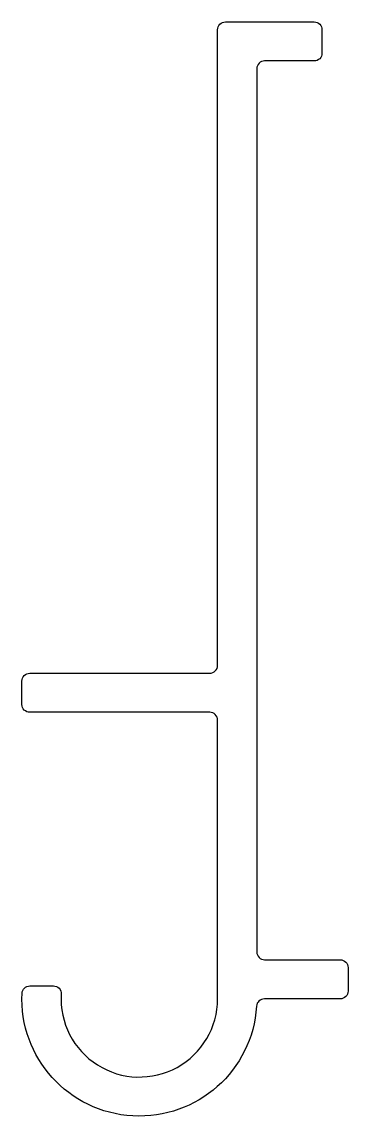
# Model space of a CAD drawing. Extents: x 159.9 to 172.4, y 193.6 to 235.6.
import ezdxf

# ---------------------------------------------------------------- set-up
doc = ezdxf.new("R2010")
doc.units = 0
doc.header["$LTSCALE"] = 15
doc.layers.get('0').update_dxf_attribs({"linetype": 'CONTINUOUS'})

msp = doc.modelspace()

# ---------------------------------------------------------------- linework, layer by layer
at = {"ltscale": 0.05}
msp.add_lwpolyline([(160.233, 209.096, -0.414214), (159.933, 209.396), (159.933, 210.296, -0.414214), (160.233, 210.596), (167.133, 210.596, 0.414214), (167.433, 210.896), (167.433, 235.296, -0.414214), (167.733, 235.596), (171.133, 235.596, -0.414214), (171.433, 235.296), (171.433, 234.396, -0.414214), (171.133, 234.096), (169.233, 234.096, 0.414214), (168.933, 233.796), (168.933, 199.896, 0.414214), (169.233, 199.596), (172.133, 199.596, -0.414214), (172.433, 199.296), (172.433, 198.396, -0.414214), (172.133, 198.096), (169.224, 198.096, 0.396012), (168.924, 197.815, -0.992576), (159.938, 198.311, -0.400329), (160.238, 198.596), (161.139, 198.596, -0.432089), (161.439, 198.278, 1.030791), (167.433, 198.096), (167.433, 208.796, 0.414214), (167.133, 209.096)], format="xyb", close=True, dxfattribs=at)

doc.saveas('drawing.dxf')
